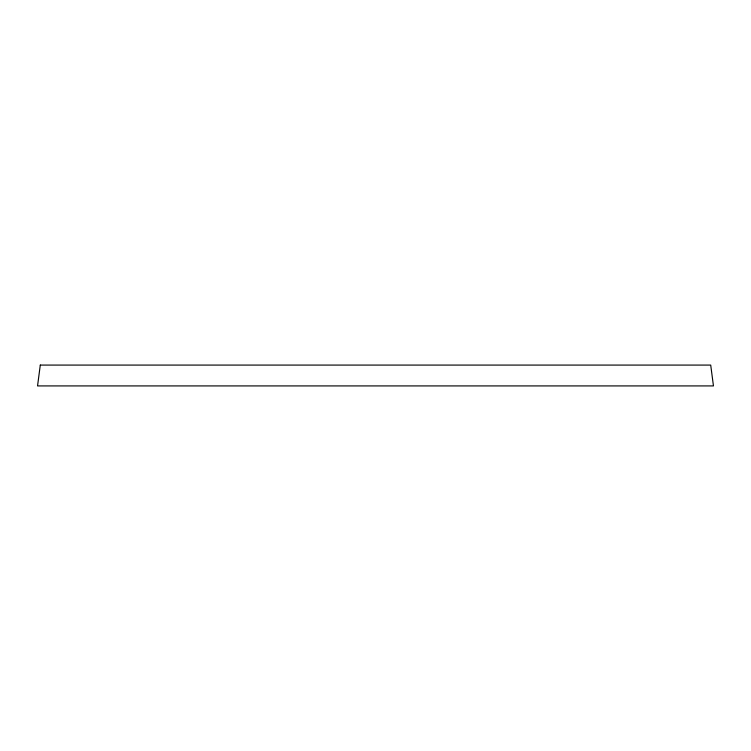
<?xml version="1.0" encoding="UTF-8"?>
<svg xmlns="http://www.w3.org/2000/svg" width="751" height="751" viewBox="0 0 751 751"><rect width="100%" height="100%" fill="white"/><g stroke="black" fill="none" stroke-linecap="round" stroke-linejoin="round"><path stroke-width="1.13" d="M40.291 365.08L37.55 385.92L713.45 385.92L710.709 365.08L40.291 365.08"/></g></svg>
